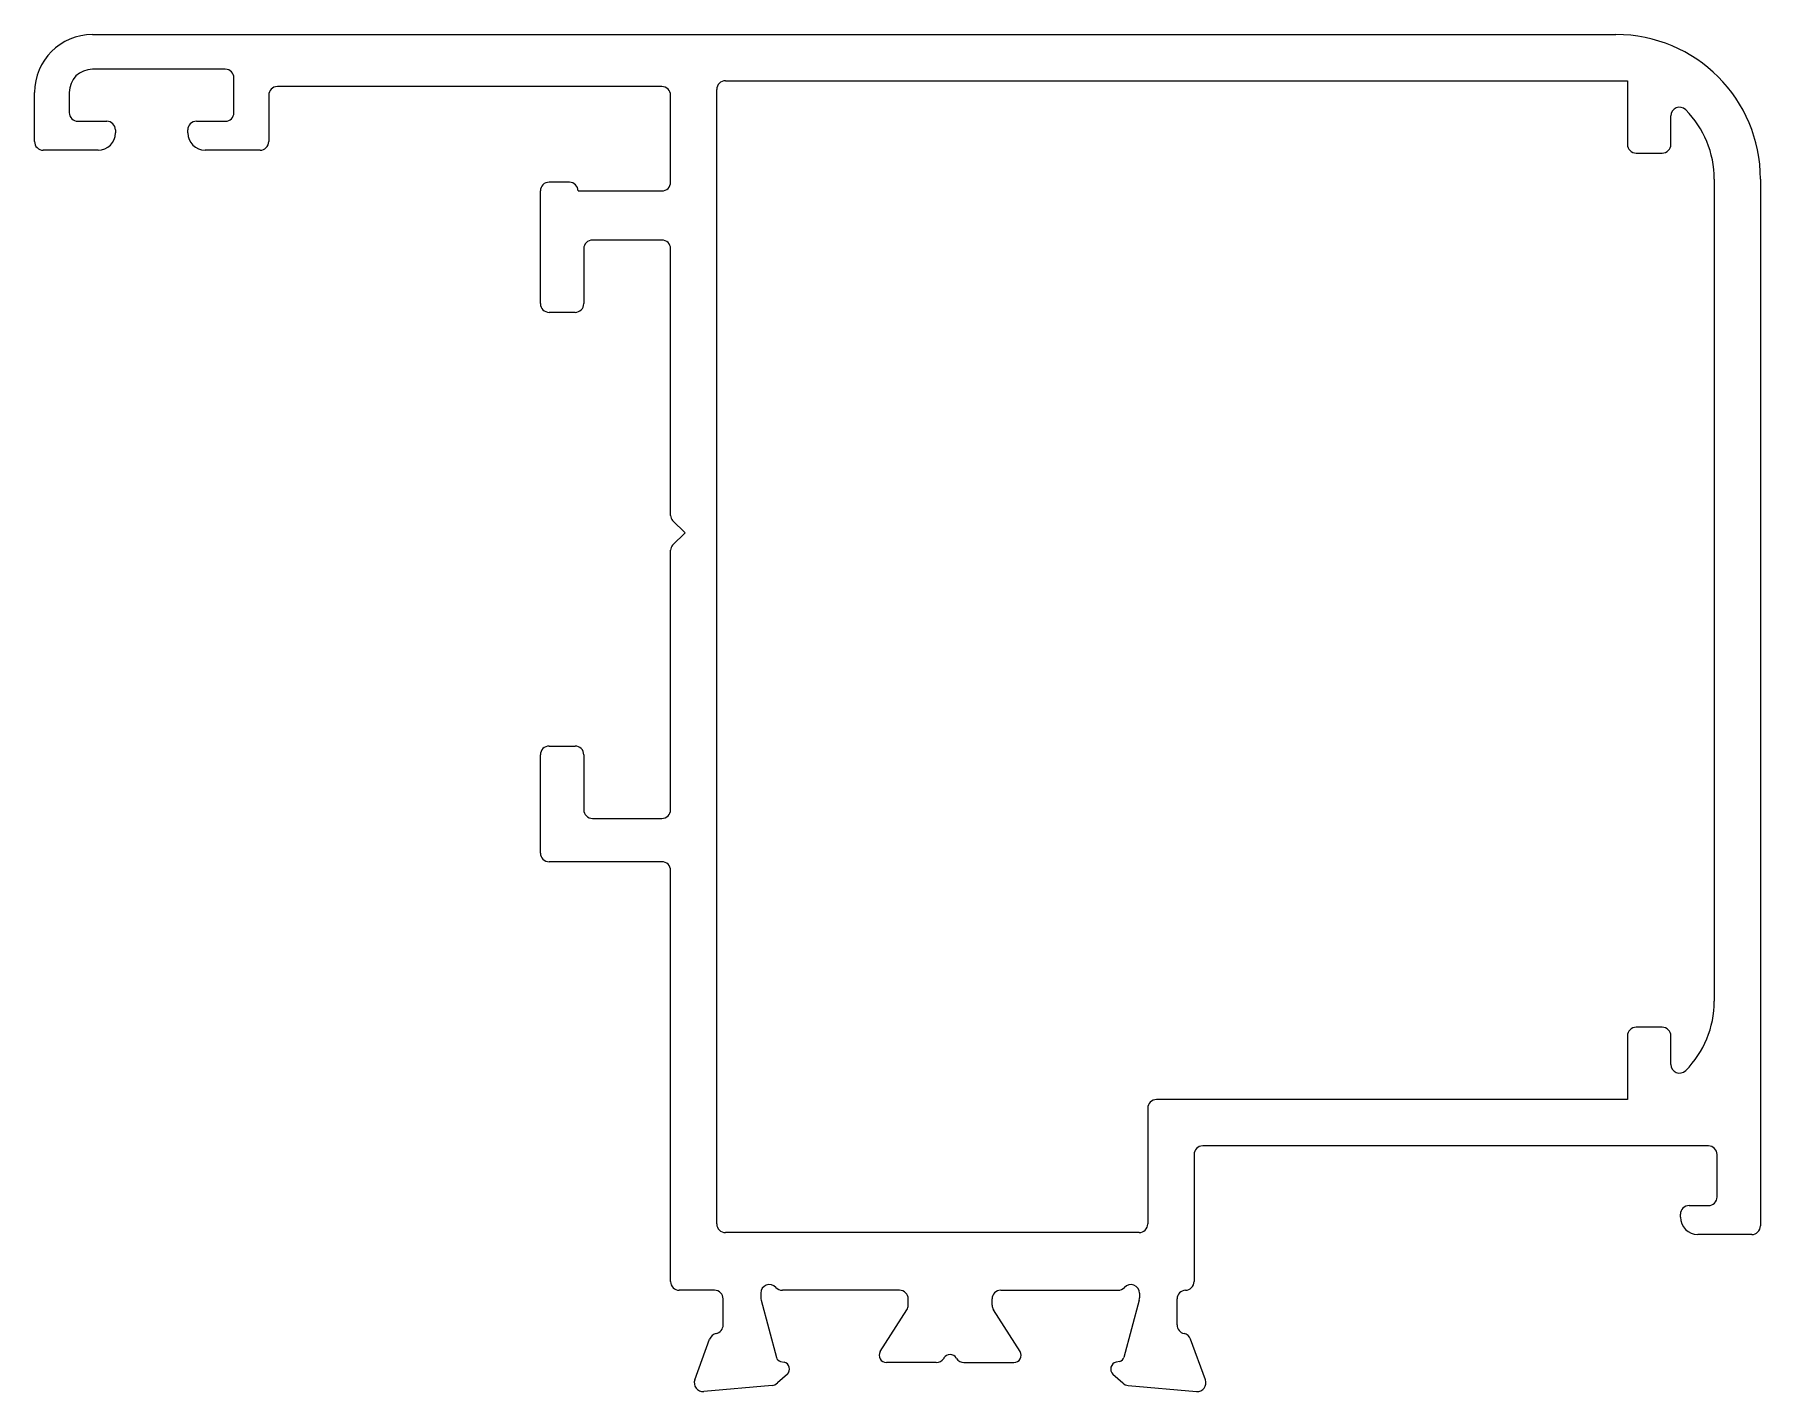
# Model space of a CAD drawing. Extents: x 2409.4 to 2469.1, y 977.6 to 1024.5.
import ezdxf

# ---------------------------------------------------------------- set-up
doc = ezdxf.new("R2010")
doc.units = 0
doc.layers.get('0').update_dxf_attribs({"linetype": 'CONTINUOUS'})

msp = doc.modelspace()

# ---------------------------------------------------------------- linework, layer by layer
for p, q in [((2411.359, 1024.502), (2464.059, 1024.502)), ((2415.959, 1023.302), (2411.359, 1023.302)), ((2416.259, 1021.802), (2416.259, 1023.002)), ((2431.059, 1022.702), (2417.759, 1022.702)), ((2433.259, 1022.902), (2464.459, 1022.902)), ((2464.459, 1022.902), (2464.459, 1020.702)), ((2409.359, 1020.802), (2409.359, 1022.502)), ((2410.559, 1022.502), (2410.559, 1021.802)), ((2417.459, 1022.402), (2417.459, 1020.802)), ((2431.359, 1019.395), (2431.359, 1022.402)), ((2432.959, 983.372), (2432.959, 1022.602)), ((2410.859, 1021.502), (2411.859, 1021.502)), ((2414.959, 1021.502), (2415.959, 1021.502)), ((2465.959, 1020.702), (2465.959, 1021.686)), ((2412.159, 1021.202), (2412.159, 1021.102)), ((2414.659, 1021.102), (2414.659, 1021.202)), ((2411.559, 1020.502), (2409.659, 1020.502)), ((2417.159, 1020.502), (2415.259, 1020.502)), ((2464.759, 1020.402), (2465.659, 1020.402)), ((2426.859, 1015.195), (2426.859, 1019.095)), ((2427.859, 1019.395), (2427.159, 1019.395)), ((2428.159, 1019.095), (2431.059, 1019.095)), ((2467.459, 1019.502), (2467.459, 991.072)), ((2469.059, 1019.502), (2469.059, 983.306)), ((2431.059, 1017.395), (2428.659, 1017.395)), ((2428.359, 1017.095), (2428.359, 1015.195)), ((2431.359, 1007.875), (2431.359, 1017.095)), ((2428.059, 1014.895), (2427.159, 1014.895)), ((2431.859, 1007.272), (2431.432, 1007.698)), ((2431.432, 1006.845), (2431.859, 1007.272)), ((2431.359, 997.695), (2431.359, 1006.668)), ((2426.859, 996.195), (2426.859, 999.595)), ((2427.159, 999.895), (2428.059, 999.895)), ((2428.359, 999.595), (2428.359, 997.695)), ((2428.659, 997.395), (2431.059, 997.395)), ((2431.059, 995.895), (2427.159, 995.895)), ((2431.359, 981.378), (2431.359, 995.595)), ((2464.459, 989.872), (2464.459, 987.672)), ((2465.659, 990.172), (2464.759, 990.172)), ((2465.959, 988.888), (2465.959, 989.872)), ((2464.459, 987.672), (2448.166, 987.672)), ((2447.866, 987.372), (2447.866, 983.372)), ((2449.466, 985.772), (2449.466, 981.378)), ((2467.259, 986.072), (2449.766, 986.072)), ((2467.559, 984.306), (2467.559, 985.772)), ((2466.59, 984.006), (2467.259, 984.006)), ((2466.29, 983.606), (2466.29, 983.706)), ((2447.566, 983.072), (2433.259, 983.072)), ((2468.759, 983.006), (2466.89, 983.006)), ((2432.879, 981.078), (2431.659, 981.078)), ((2434.479, 980.978), (2434.479, 980.818)), ((2439.279, 981.078), (2435.226, 981.078)), ((2442.78, 981.078), (2446.833, 981.078)), ((2447.58, 980.978), (2447.58, 980.818)), ((2433.179, 979.878), (2433.179, 980.778)), ((2434.489, 980.74), (2435.02, 978.758)), ((2438.612, 978.959), (2439.535, 980.401)), ((2439.579, 980.558), (2439.579, 980.778)), ((2442.48, 980.558), (2442.48, 980.778)), ((2443.447, 978.959), (2442.524, 980.401)), ((2447.57, 980.74), (2447.039, 978.758)), ((2448.88, 979.878), (2448.88, 980.778)), ((2432.197, 977.981), (2432.711, 979.392)), ((2449.862, 977.981), (2449.348, 979.392)), ((2435.162, 978.617), (2435.29, 978.594)), ((2440.55, 978.578), (2438.825, 978.578)), ((2440.816, 978.739), (2440.806, 978.722)), ((2441.253, 978.722), (2441.243, 978.739)), ((2441.509, 978.578), (2443.234, 978.578)), ((2446.897, 978.617), (2446.769, 978.594)), ((2435.402, 978.176), (2435.057, 977.873)), ((2446.657, 978.176), (2447.002, 977.873)), ((2434.871, 977.787), (2432.505, 977.58)), ((2447.188, 977.787), (2449.554, 977.58))]:
    msp.add_line(p, q)
for centre, radius, start, end in [((2411.359, 1022.502), 2, 90, 180), ((2464.059, 1019.502), 5, 0, 90), ((2411.359, 1022.502), 0.8, 90, 180), ((2415.959, 1023.002), 0.3, 360, 90), ((2417.759, 1022.402), 0.3, 90, 180), ((2431.059, 1022.402), 0.3, 0, 90), ((2433.259, 1022.602), 0.3, 90, 180), ((2410.859, 1021.802), 0.3, 180, 270), ((2411.859, 1021.202), 0.3, 360, 90), ((2414.959, 1021.202), 0.3, 90, 180), ((2415.959, 1021.802), 0.3, 270, 360), ((2466.259, 1021.686), 0.3, 44.79007, 180), ((2464.059, 1019.502), 3.4, 0, 44.79007), ((2411.559, 1021.102), 0.6, 270, 0), ((2415.259, 1021.102), 0.6, 180, 270), ((2409.659, 1020.802), 0.3, 180, 270), ((2417.159, 1020.802), 0.3, 270, 0), ((2464.759, 1020.702), 0.3, 180, 270), ((2465.659, 1020.702), 0.3, 270, 0), ((2427.159, 1019.095), 0.3, 90, 180.00017), ((2427.859, 1019.095), 0.3, 0, 90), ((2431.059, 1019.395), 0.3, 270, 0), ((2428.659, 1017.095), 0.3, 90, 180), ((2431.059, 1017.095), 0.3, 0, 90), ((2427.159, 1015.195), 0.3, 180, 270), ((2428.059, 1015.195), 0.3, 270, 0), ((2431.609, 1007.875), 0.25, 180, 225), ((2431.609, 1006.668), 0.25, 135, 180), ((2427.159, 999.595), 0.3, 90, 180), ((2428.059, 999.595), 0.3, 360, 90), ((2428.659, 997.695), 0.3, 180, 270), ((2431.059, 997.695), 0.3, 270, 0), ((2427.159, 996.195), 0.3, 180, 270), ((2431.059, 995.595), 0.3, 0, 90), ((2464.059, 991.072), 3.4, 315.20993, 0), ((2464.759, 989.872), 0.3, 90, 180), ((2465.659, 989.872), 0.3, 0, 90), ((2466.259, 988.888), 0.3, 180, 315.20993), ((2448.166, 987.372), 0.3, 90, 180), ((2449.766, 985.772), 0.3, 90, 180), ((2467.259, 985.772), 0.3, 0, 90), ((2466.59, 983.706), 0.3, 90, 180), ((2467.259, 984.306), 0.3, 270, 0), ((2433.259, 983.372), 0.3, 180, 270), ((2447.566, 983.372), 0.3, 270, 0), ((2466.89, 983.606), 0.6, 180, 270), ((2468.759, 983.306), 0.3, 270, 0), ((2431.659, 981.378), 0.3, 180, 270), ((2432.879, 980.778), 0.3, 0, 90), ((2434.779, 980.978), 0.3, 41.81031, 180), ((2435.226, 981.378), 0.3, 221.81031, 270), ((2439.279, 980.778), 0.3, 360, 90), ((2442.78, 980.778), 0.3, 90, 180), ((2446.833, 981.378), 0.3, 270, 318.18969), ((2447.28, 980.978), 0.3, 0, 138.18969), ((2449.18, 980.778), 0.3, 91.34686, 180), ((2449.166, 981.378), 0.3, 271.34686, 0), ((2434.779, 980.818), 0.3, 180, 195), ((2439.279, 980.558), 0.3, 328.60449, 0), ((2442.78, 980.558), 0.3, 180, 211.39551), ((2447.28, 980.818), 0.3, 345, 360), ((2432.879, 979.878), 0.3, 280.90428, 0), ((2449.18, 979.878), 0.3, 180, 259.09572), ((2432.993, 979.289), 0.3, 100.90428, 160), ((2449.066, 979.289), 0.3, 20, 79.09572), ((2435.214, 978.81), 0.2, 195, 255), ((2435.225, 978.353), 0.25, 315, 75), ((2438.825, 978.828), 0.25, 148.60449, 270), ((2440.55, 978.878), 0.3, 270, 328.60449), ((2441.03, 978.609), 0.25, 31.39551, 148.60449), ((2441.509, 978.878), 0.3, 211.39551, 270), ((2443.234, 978.828), 0.25, 270, 31.39551), ((2446.834, 978.353), 0.25, 105, 225), ((2446.845, 978.81), 0.2, 285, 345), ((2432.479, 977.878), 0.3, 160, 275), ((2449.58, 977.878), 0.3, 265, 20), ((2434.845, 978.085), 0.3, 275, 315), ((2447.214, 978.085), 0.3, 225, 265)]:
    msp.add_arc(centre, radius, start, end)

doc.saveas('drawing.dxf')
